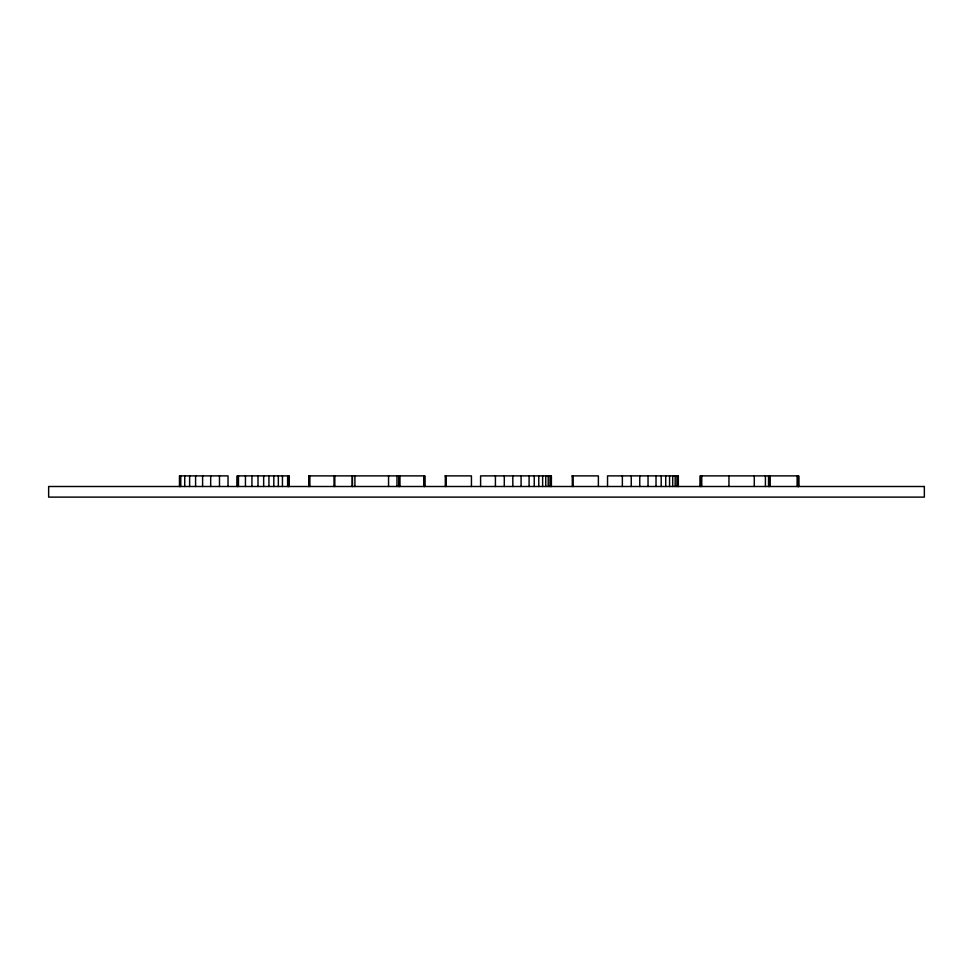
<?xml version="1.0" encoding="UTF-8"?>
<svg xmlns="http://www.w3.org/2000/svg" width="973" height="973" viewBox="0 0 973 973"><rect width="100%" height="100%" fill="white"/><g stroke="black" fill="none" stroke-linecap="round" stroke-linejoin="round"><path stroke-width="1.46" d="M445.075 475.882L471.443 475.882L471.443 486.5M572.015 475.882L598.383 475.882L598.383 486.5M798.602 486.5L798.602 475.882L700.074 475.882L700.074 486.5M798.541 475.882L798.541 486.5M798.371 475.882L798.371 486.5M798.006 475.882L798.006 486.5M797.106 475.882L797.106 486.5M770.032 475.882L770.032 486.5M769.448 475.882L769.448 486.5M768.536 475.882L768.536 486.5M765.423 475.882L765.423 486.5M754.294 475.882L754.294 486.5M728.947 475.882L728.947 486.5M701.752 475.882L701.752 486.5M700.621 475.882L700.621 486.5M678.327 486.5L678.327 475.882L607.541 475.882L607.541 486.5M677.974 475.882L677.974 486.5M676.916 475.882L676.916 486.5M675.165 475.882L675.165 486.5M672.708 475.882L672.708 486.5M669.57 475.882L669.57 486.5M665.727 475.882L665.727 486.5M661.19 475.882L661.19 486.5M656.021 475.882L656.021 486.5M648.042 475.882L648.042 486.5M639.76 475.882L639.76 486.5M631.246 475.882L631.246 486.5M622.355 475.882L622.355 486.5M573.146 475.882L573.146 486.5M572.258 475.882L572.331 486.5M551.387 486.5L551.387 475.882L480.601 475.882L480.601 486.5M551.034 475.882L551.034 486.5M549.976 475.882L549.976 486.5M548.213 475.882L548.213 486.5M545.768 475.882L545.768 486.5M542.63 475.882L542.63 486.5M538.787 475.882L538.787 486.5M534.238 475.882L534.238 486.5M529.081 475.882L529.081 486.5M521.09 475.882L521.09 486.5M512.82 475.882L512.82 486.5M504.294 475.882L504.294 486.5M495.415 475.882L495.415 486.5M446.206 475.882L446.206 486.5M445.306 475.882L445.306 486.5M424.848 486.5L424.848 475.882L308.806 475.882L308.806 486.5M424.508 475.882L424.508 486.5M423.887 475.882L423.887 486.5M399.83 475.882L399.83 486.5M399.416 475.882L399.416 486.5M398.845 475.882L398.845 486.5M396.972 475.882L396.972 486.5M388.555 475.882L388.555 486.5M354.902 475.882L354.902 486.5M352.469 475.882L352.469 486.5M352.226 475.882L352.226 486.5M334.821 475.882L334.821 486.5M334.019 475.882L334.019 486.5M309.876 475.882L309.876 486.5M308.988 475.882L308.988 486.5M289.103 486.5L289.103 475.882L237.193 475.882L237.193 486.5M288.75 475.882L288.75 486.5M288.519 475.882L288.519 486.5M287.619 475.882L287.619 486.5M282.438 475.882L282.438 486.5M278.339 475.882L278.339 486.5M273.814 475.882L273.814 486.5M268.925 475.882L268.925 486.5M263.659 475.882L263.659 486.5M258.003 475.882L258.003 486.5M251.934 475.882L251.934 486.5M245.451 475.882L245.451 486.5M238.482 475.882L238.482 486.5M237.424 475.882L237.424 486.5M228.035 486.5L228.035 475.882L179.458 475.882L179.458 486.5M219.484 475.882L219.484 486.5M210.679 475.882L210.679 486.5M202.603 475.882L202.603 486.5M195.597 475.882L195.597 486.5M189.626 475.882L189.626 486.5M184.736 475.882L184.736 486.5M180.771 475.882L180.771 486.5M179.798 475.882L179.798 486.5M924.35 486.5L48.65 486.5L48.65 497.118L924.35 497.118L924.35 486.5"/></g></svg>
